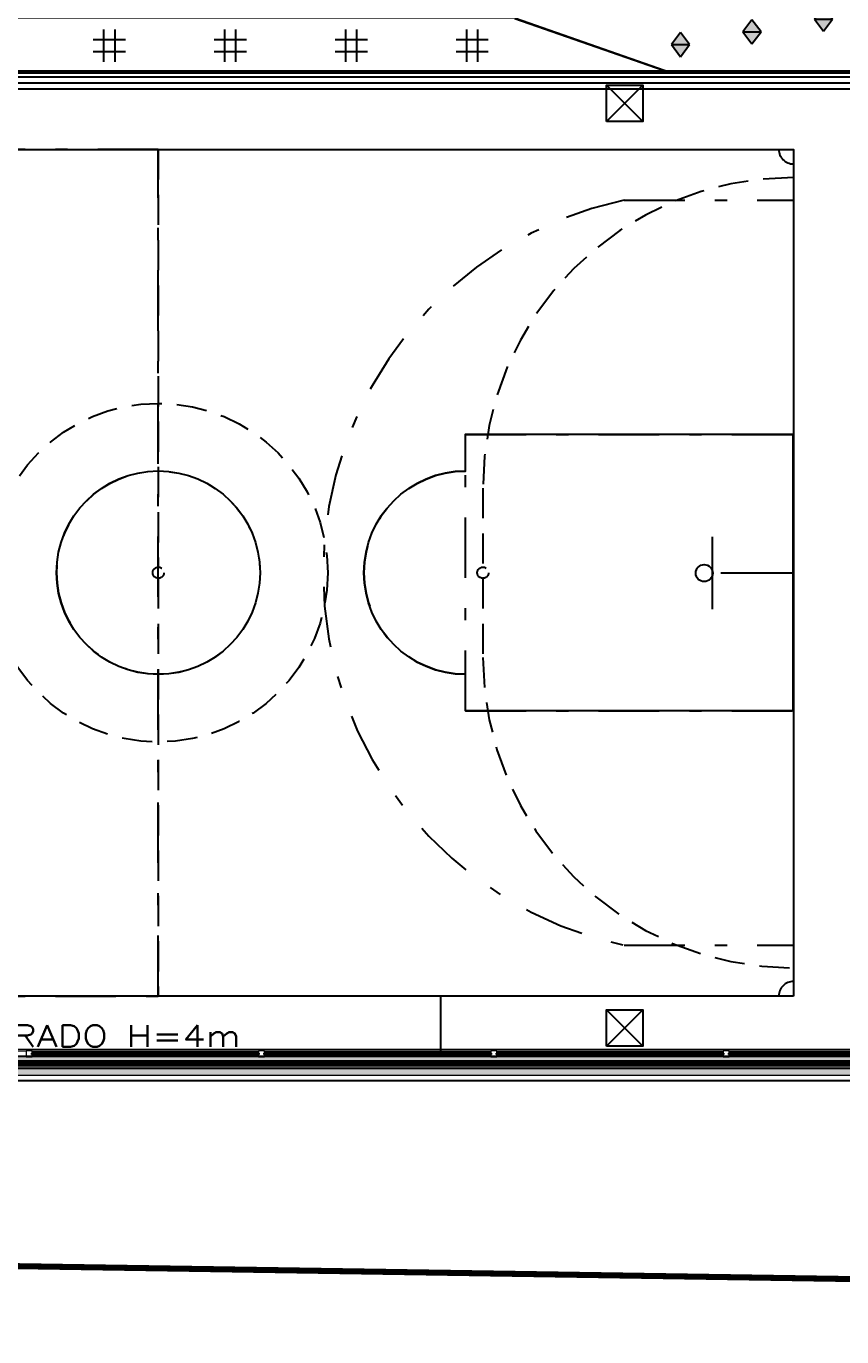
# Model space of a CAD drawing. Extents: x -14.2 to 52.3, y 2.5 to 90.9.
# Drawn here: x 9.39 to 16.13, y 3.66 to 14.5 of the extents above; entities that cross this region are included whole.
import ezdxf

# ---------------------------------------------------------------- set-up
doc = ezdxf.new("R2010")
doc.units = 0
doc.linetypes.add('limpo_PINI-PSG-PE-0102-LAZ-R00$0$DASHDOT', pattern=[1, 0.5, -0.25, 0, -0.25])
doc.linetypes.add('limpo_PINI-PSG-PE-0102-LAZ-R00$0$HIDDEN', pattern=[0.375, 0.25, -0.125])
for name, color, linetype in [('FOR_CONTROL', 2, 'Continuous'), ('limpo_PINI-PSG-PE-0102-LAZ-R00$0$PA_EXTE_1', 1, 'Continuous'), ('limpo_PINI-PSG-PE-0102-LAZ-R00$0$PA_EXTE_2', 2, 'Continuous'), ('limpo_PINI-PSG-PE-0102-LAZ-R00$0$PA_EXTE_3', 3, 'Continuous'), ('limpo_PINI-PSG-PE-0102-LAZ-R00$0$PA_LIDER', 12, 'Continuous'), ('limpo_PINI-PSG-PE-0102-LAZ-R00$0$PA_LIMI_TER', 32, 'limpo_PINI-PSG-PE-0102-LAZ-R00$0$DASHDOT'), ('limpo_PINI-PSG-PE-0102-LAZ-R00$0$PA_PISO_1', 11, 'Continuous'), ('limpo_PINI-PSG-PE-0102-LAZ-R00$0$PA_PISO_2', 15, 'Continuous'), ('limpo_PINI-PSG-PE-0102-LAZ-R00$0$PA_PROJ_S', 2, 'limpo_PINI-PSG-PE-0102-LAZ-R00$0$HIDDEN'), ('limpo_PINI-PSG-PE-0102-LAZ-R00$0$QUADROS', 1, 'Continuous'), ('limpo_PINI-PSG-PE-0102-LAZ-R00$0$XR_ARQT', 7, 'Continuous'), ('limpo_PINI-PSG-PE-0102-LAZ-R00$0$XR_ELET', 31, 'Continuous'), ('PLANTIO1', 2, 'Continuous'), ('XR_ARQT', 7, 'Continuous')]:
    doc.layers.add(name, color=color, linetype=linetype)
for name, color, linetype, lineweight in [('limpo_PINI-PSG-PE-0102-LAZ-R00$0$A-GLAZ-CURT', 52, 'Continuous', 5), ('limpo_PINI-PSG-PE-0102-LAZ-R00$0$A-GLAZ-CWMG', 1, 'Continuous', 5), ('limpo_PINI-PSG-PE-0102-LAZ-R00$0$A-WALL', 1, 'Continuous', 5), ('limpo_PINI-PSG-PE-0102-LAZ-R00$0$S-BEAM', 12, 'Continuous', 5)]:
    doc.layers.add(name, color=color, linetype=linetype, lineweight=lineweight)
doc.layers.add('PA_VEGE_AUX2', color=6, linetype='Continuous', plot=False)
doc.styles.add('limpo_PINI-PSG-PE-0102-LAZ-R00$0$COTA', font='romans.shx', dxfattribs={"width": 1.25})

# ---------------------------------------------------------------- blocks, each defined once
blk = doc.blocks.new('*U490')
at = {"layer": 'limpo_PINI-PSG-PE-0102-LAZ-R00$0$PA_PROJ_S'}
for p, q in [((0, 7), (0, 3.547)), ((-2.683, 4.2), (-2.683, 3.547)), ((2.683, 4.2), (2.683, 3.547)), ((-2.683, 3.453), (-2.683, 2.8)), ((0, 3.453), (0, 0)), ((2.683, 3.453), (2.683, 2.8))]:
    blk.add_line(p, q, dxfattribs=at)
blk.add_lwpolyline([(5.25, 7), (5.25, 0), (-5.25, 0), (-5.25, 7), (5.25, 7)], dxfattribs=at)
for centre, radius in [((0, 3.5), 1.4), ((-2.683, 3.5), 0.0467), ((0, 3.5), 0.0467), ((2.683, 3.5), 0.0467)]:
    blk.add_circle(centre, radius, dxfattribs=at)
for centre, radius, start, end in [((-5.25, 7), 0.121, 270, 0), ((5.25, 7), 0.121, 180, 270), ((-5.25, 4.2), 2.567, 0, 90), ((5.25, 4.2), 2.567, 90, 180), ((-5.25, 2.8), 2.567, 270, 0), ((5.25, 2.8), 2.567, 180, 270), ((-5.25, 0), 0.121, 0, 90), ((5.25, 0), 0.121, 90, 180)]:
    blk.add_arc(centre, radius, start, end, dxfattribs=at)
blk = doc.blocks.new('*U489')
at = {"layer": 'limpo_PINI-PSG-PE-0102-LAZ-R00$0$PA_PISO_2', "linetype": 'limpo_PINI-PSG-PE-0102-LAZ-R00$0$DASHDOT'}
for p, q in [((0, 0), (0, 7)), ((0, 0), (0, 7)), ((-3.855, 6.58), (-5.25, 6.58)), ((3.851, 6.58), (5.247, 6.58)), ((-2.543, 4.643), (-5.25, 4.643)), ((-2.543, 2.357), (-2.543, 4.643)), ((2.54, 4.643), (5.247, 4.643)), ((2.54, 2.357), (2.54, 4.643)), ((-2.543, 2.357), (-5.25, 2.357)), ((2.54, 2.357), (5.247, 2.357)), ((-3.855, 0.42), (-5.25, 0.42)), ((3.851, 0.42), (5.247, 0.42)), ((-2.333, 0), (-2.333, -0.467)), ((2.333, 0), (2.333, -0.467))]:
    blk.add_line(p, q, dxfattribs=at)
at = {"layer": 'limpo_PINI-PSG-PE-0102-LAZ-R00$0$PA_PISO_2'}
for p, q in [((-4.583, 3.201), (-4.583, 3.799)), ((4.581, 3.199), (4.581, 3.796)), ((-5.25, 3.5), (-4.653, 3.5)), ((5.248, 3.497), (4.651, 3.497))]:
    blk.add_line(p, q, dxfattribs=at)
at = {"layer": 'limpo_PINI-PSG-PE-0102-LAZ-R00$0$PA_PISO_2', "linetype": 'limpo_PINI-PSG-PE-0102-LAZ-R00$0$DASHDOT'}
for points in [[(0, 7), (-5.25, 7), (-5.25, 0), (0, 0)], [(0, 7), (5.25, 7), (5.25, 0), (0, 0)]]:
    blk.add_lwpolyline(points, close=True, dxfattribs=at)
blk.add_circle((0.001, 3.5), 0.84, dxfattribs=at)
at = {"layer": 'limpo_PINI-PSG-PE-0102-LAZ-R00$0$PA_PISO_2'}
for centre in [(-4.515, 3.5), (4.513, 3.497)]:
    blk.add_circle(centre, 0.07, dxfattribs=at)
at = {"layer": 'limpo_PINI-PSG-PE-0102-LAZ-R00$0$PA_PISO_2', "linetype": 'limpo_PINI-PSG-PE-0102-LAZ-R00$0$DASHDOT'}
for centre, radius, start, end in [((-4.515, 3.5), 3.15, 282.1005, 77.8995), ((4.512, 3.5), 3.15, 102.1005, 257.8995), ((-2.543, 3.5), 0.84, 269.9864, 89.9864), ((2.54, 3.5), 0.84, 90.0136, 270.0136)]:
    blk.add_arc(centre, radius, start, end, dxfattribs=at)
blk = doc.blocks.new('limpo_PINI-PSG-PE-0102-LAZ-R00$0$PINI-EST-PE-1101-TQR-R20_rvt-1-5PPE_008_LAZER__P_A_0_09_')
at = {"layer": 'limpo_PINI-PSG-PE-0102-LAZ-R00$0$S-BEAM'}
h = blk.add_hatch(color=50, dxfattribs=at)
h.paths.add_polyline_path([(32600, -18300), (32969, -18300), (32964, -18220), (32904, -18222), (-4552, -18222), (-4561, -18300), (31654, -18300)])
h.paths.add_polyline_path([(32600, -18192), (32904, -18192), (32904, -18192), (31654, -18192)])
h.paths.add_polyline_path([(32904, -18177), (32962, -18175), (32958, -18100), (8742, -18100), (8742, -18148), (-2878, -18148), (-2878, -18100), (-4539, -18100), (-4547, -18177), (32600, -18177)])
at = {"layer": 'limpo_PINI-PSG-PE-0102-LAZ-R00$0$S-BEAM', "color": 55, "lineweight": 18}
blk.add_line((-4561, -18300), (32969, -18300), dxfattribs=at)
blk = doc.blocks.new('limpo_PINI-PSG-PE-0102-LAZ-R00$0$Parede básica _ DAA_GDC_VID_INFTY - ___-2044328-5PPE_008_LAZER__P_A_0_09_')
at = {"layer": 'limpo_PINI-PSG-PE-0102-LAZ-R00$0$A-WALL'}
for p, q in [((404, -18192), (404, -18177)), ((404, -18177), (1654, -18177)), ((1654, -18177), (1654, -18192)), ((404, -18222), (404, -18207)), ((404, -18222), (1654, -18222)), ((1654, -18207), (1654, -18222))]:
    blk.add_line(p, q, dxfattribs=at)
blk = doc.blocks.new('limpo_PINI-PSG-PE-0102-LAZ-R00$0$Parede básica _ DAA_GDC_VID_INFTY - ___-2044329-5PPE_008_LAZER__P_A_0_09_')
at = {"layer": 'limpo_PINI-PSG-PE-0102-LAZ-R00$0$A-WALL'}
for p, q in [((1654, -18192), (1654, -18177)), ((1654, -18177), (2904, -18177)), ((2904, -18177), (2904, -18192)), ((1654, -18222), (1654, -18207)), ((1654, -18222), (2904, -18222)), ((2904, -18207), (2904, -18222))]:
    blk.add_line(p, q, dxfattribs=at)
blk = doc.blocks.new('limpo_PINI-PSG-PE-0102-LAZ-R00$0$Parede básica _ DAA_GDC_VID_INFTY - ___-2044330-5PPE_008_LAZER__P_A_0_09_')
at = {"layer": 'limpo_PINI-PSG-PE-0102-LAZ-R00$0$A-WALL'}
for p, q in [((2904, -18192), (2904, -18177)), ((2904, -18177), (4154, -18177)), ((4154, -18177), (4154, -18192)), ((2904, -18222), (2904, -18207)), ((2904, -18222), (4154, -18222)), ((4154, -18207), (4154, -18222))]:
    blk.add_line(p, q, dxfattribs=at)
blk = doc.blocks.new('limpo_PINI-PSG-PE-0102-LAZ-R00$0$Parede básica _ DAA_GDC_VID_INFTY - ___-2044331-5PPE_008_LAZER__P_A_0_09_')
at = {"layer": 'limpo_PINI-PSG-PE-0102-LAZ-R00$0$A-WALL'}
for p, q in [((4154, -18192), (4154, -18177)), ((4154, -18177), (5404, -18177)), ((5404, -18177), (5404, -18192)), ((4154, -18222), (4154, -18207)), ((4154, -18222), (5404, -18222)), ((5404, -18207), (5404, -18222))]:
    blk.add_line(p, q, dxfattribs=at)
blk = doc.blocks.new('limpo_PINI-PSG-PE-0102-LAZ-R00$0$Parede básica _ DAA_GDC_VID_INFTY - ___-2044332-5PPE_008_LAZER__P_A_0_09_')
at = {"layer": 'limpo_PINI-PSG-PE-0102-LAZ-R00$0$A-WALL'}
for p, q in [((5404, -18192), (5404, -18177)), ((5404, -18177), (6654, -18177)), ((6654, -18177), (6654, -18192)), ((5404, -18222), (5404, -18207)), ((5404, -18222), (6654, -18222)), ((6654, -18207), (6654, -18222))]:
    blk.add_line(p, q, dxfattribs=at)
blk = doc.blocks.new('limpo_PINI-PSG-PE-0102-LAZ-R00$0$Parede básica _ DAA_GDC_VID_INFTY - ___-2044333-5PPE_008_LAZER__P_A_0_09_')
at = {"layer": 'limpo_PINI-PSG-PE-0102-LAZ-R00$0$A-WALL'}
for p, q in [((6654, -18192), (6654, -18177)), ((6654, -18177), (7904, -18177)), ((7904, -18177), (7904, -18192)), ((6654, -18222), (6654, -18207)), ((6654, -18222), (7904, -18222)), ((7904, -18207), (7904, -18222))]:
    blk.add_line(p, q, dxfattribs=at)
blk = doc.blocks.new('limpo_PINI-PSG-PE-0102-LAZ-R00$0$Montante retangular - 50 x 50-4339963-5PPE_008_LAZER__P_A_0_09_')
at = {"layer": 'limpo_PINI-PSG-PE-0102-LAZ-R00$0$A-GLAZ-CWMG', "lineweight": 15}
for p, q in [((-25, 25), (25, 25)), ((-25, -25), (-25, 25)), ((25, 25), (25, -25)), ((25, -25), (-25, -25))]:
    blk.add_line(p, q, dxfattribs=at)
blk = doc.blocks.new('limpo_PINI-PSG-PE-0102-LAZ-R00$0$Montante retangular - 50 x 50-4339977-5PPE_008_LAZER__P_A_0_09_')
at = {"layer": 'limpo_PINI-PSG-PE-0102-LAZ-R00$0$A-GLAZ-CWMG'}
for p, q in [((-2878, -10100), (-2853, -10100)), ((-2803, -10100), (-933, -10100)), ((-933, -10150), (-2803, -10150))]:
    blk.add_line(p, q, dxfattribs=at)
blk = doc.blocks.new('limpo_PINI-PSG-PE-0102-LAZ-R00$0$Montante retangular - 50 x 50-4339966-5PPE_008_LAZER__P_A_0_09_')
at = {"layer": 'limpo_PINI-PSG-PE-0102-LAZ-R00$0$A-GLAZ-CWMG'}
for p, q in [((-883, -10100), (987, -10100)), ((987, -10150), (-883, -10150))]:
    blk.add_line(p, q, dxfattribs=at)
blk = doc.blocks.new('limpo_PINI-PSG-PE-0102-LAZ-R00$0$A$C745163c0')
at = {"layer": 'limpo_PINI-PSG-PE-0102-LAZ-R00$0$A-WALL'}
blk.add_line((-8508, -15570), (2992, -15570), dxfattribs=at)
at = {"layer": 'limpo_PINI-PSG-PE-0102-LAZ-R00$0$A-WALL', "color": 170, "lineweight": 40}
for p, q in [((-10339, -15692), (-4026, -15692)), ((-4026, -15677), (-10322, -15677)), ((-2773, -15603), (-4643, -15603)), ((-4643, -15603), (-4643, -15613)), ((-4643, -15613), (-2773, -15613)), ((-4026, -15692), (-4026, -15677)), ((3474, -15677), (-4026, -15677)), ((-4026, -15692), (974, -15692)), ((-2776, -15692), (-2776, -15677)), ((-2773, -15613), (-2773, -15603)), ((-853, -15603), (-2723, -15603)), ((-2723, -15603), (-2723, -15613)), ((-2723, -15613), (-853, -15613)), ((-1526, -15692), (-1526, -15677)), ((-853, -15613), (-853, -15603)), ((1067, -15603), (-803, -15603)), ((-803, -15603), (-803, -15613)), ((-803, -15613), (1067, -15613)), ((-276, -15692), (-276, -15677)), ((974, -15692), (974, -15677)), ((974, -15692), (9724, -15692)), ((1067, -15613), (1067, -15603)), ((2987, -15603), (1117, -15603)), ((1117, -15603), (1117, -15613)), ((1117, -15613), (2987, -15613))]:
    blk.add_line(p, q, dxfattribs=at)
at = {"lineweight": 5}
blk.add_blockref('limpo_PINI-PSG-PE-0102-LAZ-R00$0$PINI-EST-PE-1101-TQR-R20_rvt-1-5PPE_008_LAZER__P_A_0_09_', (-5680, 2515), dxfattribs=at)
at = {"layer": 'limpo_PINI-PSG-PE-0102-LAZ-R00$0$A-GLAZ-CURT'}
for name in ['limpo_PINI-PSG-PE-0102-LAZ-R00$0$Parede básica _ DAA_GDC_VID_INFTY - ___-2044328-5PPE_008_LAZER__P_A_0_09_', 'limpo_PINI-PSG-PE-0102-LAZ-R00$0$Parede básica _ DAA_GDC_VID_INFTY - ___-2044329-5PPE_008_LAZER__P_A_0_09_', 'limpo_PINI-PSG-PE-0102-LAZ-R00$0$Parede básica _ DAA_GDC_VID_INFTY - ___-2044330-5PPE_008_LAZER__P_A_0_09_', 'limpo_PINI-PSG-PE-0102-LAZ-R00$0$Parede básica _ DAA_GDC_VID_INFTY - ___-2044331-5PPE_008_LAZER__P_A_0_09_', 'limpo_PINI-PSG-PE-0102-LAZ-R00$0$Parede básica _ DAA_GDC_VID_INFTY - ___-2044332-5PPE_008_LAZER__P_A_0_09_', 'limpo_PINI-PSG-PE-0102-LAZ-R00$0$Parede básica _ DAA_GDC_VID_INFTY - ___-2044333-5PPE_008_LAZER__P_A_0_09_']:
    blk.add_blockref(name, (-5680, 2515), dxfattribs=at)
at = {"layer": 'limpo_PINI-PSG-PE-0102-LAZ-R00$0$A-GLAZ-CWMG', "rotation": 180}
for name, p in [('limpo_PINI-PSG-PE-0102-LAZ-R00$0$Montante retangular - 50 x 50-4339966-5PPE_008_LAZER__P_A_0_09_', (-5576, -25733)), ('limpo_PINI-PSG-PE-0102-LAZ-R00$0$Montante retangular - 50 x 50-4339966-5PPE_008_LAZER__P_A_0_09_', (-3656, -25733)), ('limpo_PINI-PSG-PE-0102-LAZ-R00$0$Montante retangular - 50 x 50-4339966-5PPE_008_LAZER__P_A_0_09_', (-1736, -25733)), ('limpo_PINI-PSG-PE-0102-LAZ-R00$0$Montante retangular - 50 x 50-4339966-5PPE_008_LAZER__P_A_0_09_', (184, -25733)), ('limpo_PINI-PSG-PE-0102-LAZ-R00$0$Montante retangular - 50 x 50-4339977-5PPE_008_LAZER__P_A_0_09_', (184, -25733))]:
    blk.add_blockref(name, p, dxfattribs=at)
at = {"layer": 'limpo_PINI-PSG-PE-0102-LAZ-R00$0$A-GLAZ-CWMG', "extrusion": (0, 0, -1)}
for p in [(4668, -15608), (2748, -15608), (828, -15608), (-1092, -15608)]:
    blk.add_blockref('limpo_PINI-PSG-PE-0102-LAZ-R00$0$Montante retangular - 50 x 50-4339963-5PPE_008_LAZER__P_A_0_09_', p, dxfattribs=at)
blk = doc.blocks.new('*U465', base_point=(68.129, -63.077))
for p, q in [((68.279, -62.927), (67.979, -63.227)), ((67.979, -62.927), (68.279, -63.227))]:
    blk.add_line(p, q)
blk.add_lwpolyline([(67.979, -63.227), (67.979, -62.927), (68.279, -62.927), (68.279, -63.227)], close=True)
blk = doc.blocks.new('limpo_PINI-PSG-PE-0102-LAZ-R00$0$A$Cf52f6f8c')
at = {"layer": 'limpo_PINI-PSG-PE-0102-LAZ-R00$0$QUADROS'}
for p in [(2.254, -7.75), (2.254, -15.394)]:
    blk.add_blockref('*U465', p, dxfattribs=at)
blk = doc.blocks.new('limpo_PINI-PSG-PE-0102-LAZ-R00')
at = {"layer": 'limpo_PINI-PSG-PE-0102-LAZ-R00$0$XR_ARQT', "xscale": 0.001000000000038553, "yscale": 0.001000000000038553, "zscale": 0.001000000000038553}
blk.add_blockref('limpo_PINI-PSG-PE-0102-LAZ-R00$0$A$C745163c0', (14.124, 21.592), dxfattribs=at)
at = {"layer": 'limpo_PINI-PSG-PE-0102-LAZ-R00$0$PA_EXTE_1'}
for points in [[(4.673, 14.062), (16.373, 14.062), (16.373, 5.862), (3.726, 5.862)], [(4.723, 14.012), (16.323, 14.012), (16.323, 5.912), (3.776, 5.912)]]:
    blk.add_lwpolyline(points, close=True, dxfattribs=at)
at = {"layer": 'limpo_PINI-PSG-PE-0102-LAZ-R00$0$PA_EXTE_3'}
blk.add_lwpolyline([(21.854, 11.821, 0.44409), (21.277, 13.188), (13.901, 15.761, 0.048648), (13.712, 15.807), (13.434, 15.807), (13.434, 14.567), (7.245, 14.567, -0.354267), (6.004, 15.652), (5.509, 20.092), (4.751, 14.112), (5.461, 14.112), (16.423, 14.112), (16.423, 13.267), (19.28, 12.063, -0.38665), (19.846, 10.843), (18.95, 8.557), (19.698, 8.557, 0.291473), (20.604, 9.134)], format="xyb", close=True, dxfattribs=at)
for points in [[(16.423, 7.057), (16.423, 5.762), (3.676, 5.762), (4.623, 14.112), (16.423, 14.112), (16.423, 5.762)], [(16.273, 7.057), (16.273, 5.962), (3.868, 5.962), (4.773, 13.962), (16.273, 13.962), (16.273, 8.557)]]:
    blk.add_lwpolyline(points, dxfattribs=at)
at = {"layer": 'limpo_PINI-PSG-PE-0102-LAZ-R00$0$PA_LIMI_TER', "const_width": 0.05, "flags": 128}
blk.add_lwpolyline([(0.497, 4.366), (45.476, 3.67), (49.077, 28.957), (49.729, 28.889), (52.343, 53.357), (-10.257, 53.134), (-13.381, 28.511), (2.923, 25.662)], close=True, dxfattribs=at)
at = {"layer": 'limpo_PINI-PSG-PE-0102-LAZ-R00$0$PA_PISO_1', "color": 251}
blk.add_lwpolyline([(15.773, 6.462), (5.273, 6.462), (5.273, 13.462), (15.773, 13.462)], close=True, dxfattribs=at)
blk.add_lwpolyline([(15.769, 8.819), (13.063, 8.819), (13.063, 9.122, -1), (13.063, 10.802), (13.063, 11.106), (15.769, 11.106), (15.769, 8.819)], format="xyb", dxfattribs=at)
blk.add_circle((10.523, 9.962), 0.841, dxfattribs=at)
at = {"layer": 'limpo_PINI-PSG-PE-0102-LAZ-R00$0$PA_EXTE_2'}
blk.add_blockref('*U489', (10.523, 6.462), dxfattribs=at)
at = {"layer": 'limpo_PINI-PSG-PE-0102-LAZ-R00$0$PA_PISO_2'}
blk.add_blockref('*U490', (10.523, 6.462), dxfattribs=at)
at = {"layer": 'limpo_PINI-PSG-PE-0102-LAZ-R00$0$XR_ELET'}
blk.add_blockref('limpo_PINI-PSG-PE-0102-LAZ-R00$0$A$Cf52f6f8c', (12.124, 21.592), dxfattribs=at)
at = {"layer": 'limpo_PINI-PSG-PE-0102-LAZ-R00$0$PA_LIDER', "color": 2, "insert": (8.37, 6.132), "char_height": 0.18, "attachment_point": 4, "style": 'limpo_PINI-PSG-PE-0102-LAZ-R00$0$COTA'}
blk.add_mtext('ALAMBRADO H=4m', dxfattribs=at)
blk = doc.blocks.new('PL52')
at = {"layer": 'PLANTIO1'}
for p, q in [((0, 0.1), (-0.075, 0)), ((-0.075, 0), (0, -0.1)), ((-0.075, 0), (0.075, 0)), ((0.075, 0), (0, 0.1)), ((0, -0.1), (0.075, 0))]:
    blk.add_line(p, q, dxfattribs=at)
blk.add_lwpolyline([(-0.107, -0.018, 0.1, 0.1, 1), (-0.107, -0.018, 0, 0, 0)], format="xyseb", dxfattribs=at)
for points in [[(0, 0.1), (-0.075, 0), (0.075, 0)], [(-0.075, 0), (0.075, 0), (0, -0.1)]]:
    blk.add_solid(points, dxfattribs=at)
blk = doc.blocks.new('PL80')
at = {"layer": 'PLANTIO1'}
for p, q in [((-0.047, 0.133), (-0.047, -0.133)), ((0.047, -0.133), (0.047, 0.133)), ((0.133, 0.047), (-0.133, 0.047)), ((-0.133, -0.047), (0.133, -0.047))]:
    blk.add_line(p, q, dxfattribs=at)
blk.add_lwpolyline([(-0.157, 0.031, 0.1, 0.1, 1), (-0.157, 0.031, 0, 0, 0)], format="xyseb", dxfattribs=at)

msp = doc.modelspace()

# ---------------------------------------------------------------- linework, layer by layer
at = {"layer": 'FOR_CONTROL'}
msp.add_lwpolyline([(13.888, 15.713, 0.044553), (13.712, 15.757), (13.434, 15.757), (13.434, 14.56), (14.718, 14.112), (16.423, 14.112), (16.423, 13.321), (16.895, 13.122, 0.720606), (17.374, 14.497)], format="xyb", close=True, dxfattribs=at)
msp.add_lwpolyline([(13.888, 15.713, 0.044553), (13.712, 15.757), (13.434, 15.757), (13.434, 14.56), (14.718, 14.112), (16.423, 14.112), (16.423, 13.321), (16.895, 13.122, 0.720606), (17.374, 14.497)], format="xyb", close=True, dxfattribs=at)
msp.add_lwpolyline([(13.434, 14.56), (13.434, 14.567), (7.245, 14.567), (4.808, 14.567), (4.751, 14.112), (5.461, 14.112), (14.718, 14.112)], close=True, dxfattribs=at)
msp.add_lwpolyline([(13.434, 14.56), (13.434, 14.567), (7.245, 14.567), (4.808, 14.567), (4.751, 14.112), (5.461, 14.112), (14.718, 14.112)], close=True, dxfattribs=at)
at = {"layer": 'PA_VEGE_AUX2'}
msp.add_lwpolyline([(21.809, 11.842, 0.444098), (21.261, 13.141), (13.885, 15.714, 0.043784), (13.712, 15.757), (13.434, 15.757), (13.434, 14.567), (7.245, 14.567, -0.354267), (6.004, 15.652), (5.509, 20.092), (4.751, 14.112), (5.461, 14.112), (16.423, 14.112), (16.423, 13.321), (19.299, 12.109, -0.387133), (19.893, 10.826), (19.024, 8.607), (19.705, 8.607, 0.289451), (20.559, 9.156)], format="xyb", close=True, dxfattribs=at)
msp.add_lwpolyline([(13.429, 14.562), (14.718, 14.112)], dxfattribs=at)

# ---------------------------------------------------------------- block references
at = {"layer": 'PLANTIO1'}
for name, p in [('PL52', (15.979, 14.555)), ('PL52', (15.388, 14.45)), ('PL80', (10.076, 14.336)), ('PL80', (11.076, 14.336)), ('PL80', (12.076, 14.336)), ('PL80', (13.076, 14.336)), ('PL52', (14.797, 14.345))]:
    msp.add_blockref(name, p, dxfattribs=at)

# ---------------------------------------------------------------- next in the draw order: block references
at = {"layer": 'XR_ARQT'}
msp.add_blockref('limpo_PINI-PSG-PE-0102-LAZ-R00', (-0.042, 0.017), dxfattribs=at)

doc.saveas('drawing.dxf')
